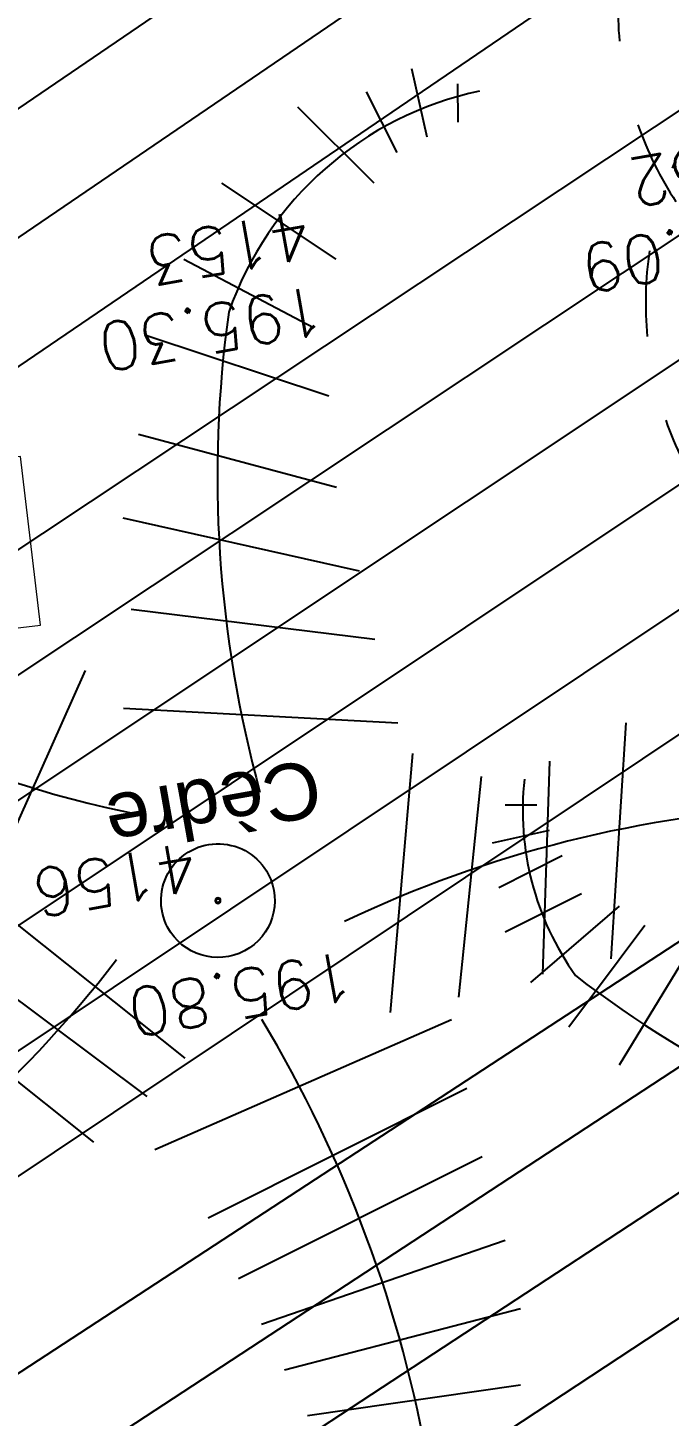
# Model space of a CAD drawing. Extents: x -2313930 to 3286427, y -3858277 to 2572692.
# Drawn here: x 509801 to 514311, y -362732 to -352966 of the extents above; entities that cross this region are included whole.
import ezdxf
from ezdxf.enums import TextEntityAlignment as Align

# ---------------------------------------------------------------- set-up
doc = ezdxf.new("R2010")
doc.units = 0
for name, color, linetype, lineweight in [('_GAZELEC-RESERVATION 2', 132, 'Continuous', 18), ('Fond topo - MOB', 252, 'Continuous', 20), ('Fond topo - P', 252, 'Continuous', 50)]:
    doc.layers.add(name, color=color, linetype=linetype, lineweight=lineweight)
for name, color, linetype, plot in [('Fond topo - N', 252, 'Continuous', False), ('Fond topo - NCACHE', 252, 'Continuous', False), ('Fond topo - ZCACHE', 252, 'Continuous', False)]:
    doc.layers.add(name, color=color, linetype=linetype, plot=plot)
for name, color, linetype in [('Fond topo - VEG', 252, 'Continuous'), ('Fond topo - VEG_TXT_ESSENCE', 252, 'Continuous'), ('Fond topo - Z_500', 252, 'Continuous'), ('prlm-VRD', 2, 'Continuous'), ('SA - EBC', 252, 'Continuous'), ('SA - Talus', 252, 'Continuous')]:
    doc.layers.add(name, color=color, linetype=linetype)
doc.styles.add('2000_ARIAL', font='arial.ttf', dxfattribs={"height": 0.400000006})
doc.styles.add('SIMPLEX', font='simplex_.ttf', dxfattribs={"height": 1.25})

# ---------------------------------------------------------------- blocks, each defined once
blk = doc.blocks.new('MENSURA_TALSYM_3')
at = {"layer": 'SA - Talus'}
for p, q in [((1841217.787676331, 5171550.108774396), (1841217.649107693, 5171550.350599815)), ((1841217.347208425, 5171549.860479077), (1841217.212804723, 5171550.106404724)), ((1841216.901723807, 5171549.621239734), (1841216.771665565, 5171549.871058661)), ((1841216.706298317, 5171548.876482395), (1841216.325869652, 5171549.644657405)), ((1841215.996461157, 5171549.17033811), (1841215.875598345, 5171549.42729302)), ((1841215.537066902, 5171548.95887026), (1841215.421034777, 5171549.219054003)), ((1841215.073423315, 5171548.756847144), (1841214.962363901, 5171549.02002498)), ((1841214.820848077, 5171548.024434443), (1841214.499772284, 5171548.830286945)), ((1841214.134177583, 5171548.381478315), (1841214.033448114, 5171548.649917071)), ((1841213.658974652, 5171548.208293597), (1841213.563581067, 5171548.478988769)), ((1841213.180320625, 5171548.044875528), (1841213.090362301, 5171548.317571533)), ((1841212.869847509, 5171547.33410312), (1841212.613984312, 5171548.165731036)), ((1841212.213475392, 5171547.747613834), (1841212.134640894, 5171548.023529018)), ((1841211.725695764, 5171547.613896497), (1841211.652527024, 5171547.891023394)), ((1841211.235287994, 5171547.490198313), (1841211.167838824, 5171547.768268048)), ((1841210.86770519, 5171546.810641528), (1841210.680773476, 5171547.655312871)), ((1841210.247424513, 5171547.273063092), (1841210.191529108, 5171547.552203836)), ((1841209.750389558, 5171547.179716655), (1841209.700304746, 5171547.458982854)), ((1841209.251567771, 5171547.096570539), (1841209.207300198, 5171547.375687949))]:
    blk.add_line(p, q, dxfattribs=at)
blk = doc.blocks.new('PTOPO')
at = {"layer": 'Fond topo - NCACHE', "style": 'SIMPLEX'}
blk.add_attdef('MAT', text='', height=0.34, dxfattribs=at).set_placement((0.09999999986030161, -0.09999999962747097), align=Align.TOP_LEFT)
at = {"layer": 'Fond topo - ZCACHE', "style": 'SIMPLEX'}
blk.add_attdef('ALT', (0.09999999986030161, 0.09999999962747097), '', height=0.34, dxfattribs=at)
blk = doc.blocks.new('VEG14')
at = {"ltscale": 2, "flags": 128}
for points in [[(0.5, 0, -1), (-0.5, 0, -1)], [(0.016, 0, -1), (-0.016, 0, -1)]]:
    blk.add_lwpolyline(points, format="xyb", close=True, dxfattribs=at)
blk = doc.blocks.new('RESINEUX')
at = {"ltscale": 2}
for p, q in [((0.325816989, 0.248851468), (0.345816302, 0.168854217)), ((0.365815615, 0.248851468), (0.365815615, 0.188853529)), ((0.285818364, 0.238851811), (0.325816989, 0.15885456)), ((0.395814584, 0.238851811), (0.395814584, 0.188853529)), ((0.425813553, 0.228852155), (0.415813896, 0.188853529)), ((0.245819739, 0.218852498), (0.29581802, 0.138855248)), ((0.445812866, 0.208852842), (0.435813209, 0.188853529)), ((-0.094168577, 0.128855591), (0.035826955, 0.18885353)), ((-0.08416892100000001, 0.08885696600000001), (0.035826955, 0.148854904)), ((-0.074169264, 0.058857997), (0.05582626800000001, 0.118855935)), ((0.06582592400000001, 0.118855935), (0.155822831, 0.008859715)), ((-0.124167546, -0.091136848), (-0.11416789, 0.098856622)), ((-0.33416033, -0.03113891), (-0.294161704, 0.08885696600000001)), ((-0.294161704, -0.051138223), (-0.264162735, 0.08885696600000001)), ((-0.254163079, -0.06113787900000001), (-0.234163766, 0.08885696600000001)), ((-0.204164797, -0.071137536), (-0.204164797, 0.08885696600000001)), ((-0.164166172, -0.08113719200000001), (-0.164166172, 0.08885696600000001)), ((0.045826612, -0.14113513), (0.125823863, -0.001139941)), ((0.09582489300000001, -0.151134786), (0.175822144, -0.03113891)), ((0.135823519, -0.161134443), (0.225820426, -0.051138223)), ((-0.104168234, -0.06113787900000001), (0.025827299, -0.14113513)), ((0.185821801, -0.171134099), (0.265819051, -0.08113719200000001)), ((-0.11416789, -0.101136505), (-0.004171670000000001, -0.171134099)), ((0.235820082, -0.191133412), (0.315817333, -0.111136161)), ((-0.124167546, -0.151134786), (-0.014171327, -0.211132724)), ((0.275818708, -0.201133068), (0.345816302, -0.151134786)), ((-0.134167203, -0.191133412), (-0.014171327, -0.261131006)), ((0.305817677, -0.231132037), (0.375815271, -0.191133412)), ((0.335816646, -0.271130662), (0.395814584, -0.25113135)), ((0.385814927, -0.291129975), (0.345816302, -0.291129975)), ((0.345816302, -0.311129288), (0.385814927, -0.321128944)), ((0.365815615, -0.341128257), (0.345816302, -0.331128601))]:
    blk.add_line(p, q, dxfattribs=at)
for centre, major_axis, ratio, start_param, end_param in [((0.626553274, 0.375004286), (0.495806787, 0.495806787), 0.9999999999992479, 2.407115294926716, 2.808261770600389), ((0.346817063, 0.020858942), (0.141416496, 0.141416496), 0.9999999999984862, 0.2082352305735228, 0.9403659464662355), ((0.6156107310000001, -0.413017298), (-0.494244527, 0.494244527), 0.9999999999994863, 5.940864207087385, 6.402329262634387), ((-0.132308309, 0.771717634), (0.5413446150000001, 0.5413446150000001), 0.999999999999071, 3.63264165587472, 4.003214602841574), ((0, 0), (-0.001131371, 0.001131371), 0.99999999997417, 3.926990817000156, 7.06858347058995), ((0, 0), (-0.001131371, 0.001131371), 0.99999999997417, 0.7853981634103633, 3.926990817000156), ((-0.091248273, -0.737988308), (0.495574425, 0.495574425), 0.9999999999996342, 0.1822567691657557, 0.5883250715815413), ((-0.744748968, -0.046828497), (-0.4953887950000001, 0.4953887950000001), 0.9999999999996526, 3.509030027783859, 3.906773112117224), ((0.162823386, -0.300130027), (-0.141416496, 0.141416496), 0.9999999999997603, 3.670881203304562, 4.697745667496582)]:
    blk.add_ellipse(centre, major_axis=major_axis, ratio=ratio, start_param=start_param, end_param=end_param, dxfattribs=at)
blk = doc.blocks.new('VEG12A')
at = {"ltscale": 2}
for p, q in [((0.01815258799999997, 0.057406781), (0.100441039, 0.47293725)), ((0.05749608, 0.253444298), (0.145517598, 0.414706841)), ((0.037902722, 0.15845596), (-0.06593155700000003, 0.344147082)), ((-0.158788295, 0.086017079), (-0.245985314, 0.284587218)), ((0.04981112299999996, 0.033821695), (0.391570728, 0.285894318)), ((0.143890955, 0.107467204), (0.230033352, 0.253971609)), ((0.2917471699999999, 0.208620217), (0.392372872, 0.233301274)), ((-0.05229389700000003, 0.02983962500000001), (-0.383643778, 0.204631851)), ((-0.25001839, 0.135126714), (-0.3755999820000001, 0.091127132)), ((0.122915307, -0.02992704099999999), (0.317230371, 0.05540147100000001)), ((0.057557527, -0.01766878999999999), (0.411943876, -0.08413611500000001)), ((-0.05265807700000003, -0.029192154), (-0.412380265, -0.256628677)), ((-0.09359106700000003, -0.049762263), (-0.2956446150000001, -0.04653133200000001)), ((0.01825986499999999, -0.057372749), (0.107637982, -0.4128258760000001)), ((0.184132294, -0.04763066399999999), (0.323120213, -0.192805613)), ((-0.151821475, -0.09483882200000002), (-0.2999525240000001, -0.315936062)), ((0.02259491799999996, -0.07955337300000001), (0.001649748999999978, -0.36183712)), ((0.05371548199999998, -0.188497704), (0.197263789, -0.356749422))]:
    blk.add_line(p, q, dxfattribs=at)
for start, end in [(90, 103.8461539085843), (62.30769199853572, 76.15384597947835), (117.6923078993823, 131.5384619204946), (34.61538499867542, 48.46153799321151), (145.3846149358338, 159.2307690506909), (6.923076979206323, 20.76923090842763), (173.0769230068974, 186.9230769931026), (339.2307689837768, 353.0769230207937), (200.7692310571047, 214.6153850641662), (311.5384620067885, 325.3846150013246), (228.4615380795054, 242.3076921006177), (283.8461540205217, 297.6923080014643), (256.1538460914157, 270)]:
    blk.add_arc((0, 0), 0.496982058, start, end, dxfattribs=at)
blk = doc.blocks.new('A$C1F970F0F')
at = {"layer": 'SA - EBC'}
h = blk.add_hatch(dxfattribs=at)
h.set_pattern_fill('_USER', color=256, scale=74.99999999999999, angle=-325.7236014113932, style=0, pattern_type=0)
h.set_pattern_definition([(34.27639858860678, (-277130161.1279894, -473864756.7787022), (-42.238928459823, 61.97477650275113), [])])
edge = h.paths.add_edge_path()
edge.add_line((5801.470568619522, -3162.013069131843), (4083.559282644929, -3271.123614088357))
edge.add_line((4083.559282644929, -3271.123614088356), (4014.481307725509, -3717.332461968055))
edge.add_line((4014.48130772551, -3717.332461968055), (3135.517961824245, -3810.19300101904))
edge.add_line((3135.517961824245, -3810.19300101904), (2274.245008604417, -3693.648081323564))
edge.add_line((2274.245008604417, -3693.648081323564), (1554.636776175834, -3420.099318784944))
edge.add_arc((2508.775769578408, -2315.674454232369), 1459.498372788833, 157.1868533427094, 229.1754823893534, ccw=False)
edge.add_arc((1966.013830892235, -2087.371785851423), 870.6752834691503, 94.3015183869224, 157.1868533106914, ccw=False)
edge.add_line((1900.708697991695, -1219.149067345796), (2859.239020416566, -1223.495634912559))
edge.add_arc((3100.860739749298, 1265.329539486049), 2500.526305395239, 264.4549516394795, 302.9422754293212)
edge.add_arc((4209.331858878893, -445.3369775435177), 462.1229708170858, 302.9422754305585, 376.8336969250394)
edge.add_arc((2214.122706379954, -1049.006753214115), 2546.655714682971, 16.8336969158998, 38.14703645440247)
edge.add_arc((3041.32627014761, -399.2990096244524), 1494.806919462396, 38.14703657403813, 72.97328584086019)
edge.add_line((3479.031970107599, 1029.988031775616), (2182.437305702805, 1414.38613606858))
edge.add_line((2182.437305702805, 1414.38613606858), (1056.590900019184, 1822.819186472099))
edge.add_arc((1766.412018482452, 3779.442320525911), 2081.398594438606, 212.7495497786225, 250.0603089288685, ccw=False)
edge.add_line((15.86575126143373, 2653.472571668582), (-104.0907319930869, 3091.26353710603))
edge.add_line((-104.0907319930869, 3091.26353710603), (-169.6986146466322, 3639.54836895815))
edge.add_line((-169.6986146466322, 3639.548368958149), (-35.58090533515337, 6158.014854826562))
edge.add_arc((-194.3533792400212, 7143.826589584332), 998.5156357593988, 279.1493507374978, 373.962283499627)
edge.add_arc((2392.201579171132, 7786.918955579627), 1666.786287877102, 172.6269749467245, 193.9622835974407, ccw=False)
edge.add_arc((-45.50651600643437, 8102.354993671941), 791.2455775503726, -7.373025019439765, 16.43829965925021)
edge.add_line((713.3969204091394, 8326.263765657093), (486.7428317772967, 9142.81155059313))
edge.add_line((486.7428317772967, 9142.811550593131), (1338.845530021721, 9564.23852196786))
edge.add_line((1338.845530021721, 9564.23852196786), (1632.623584095551, 8945.24637913095))
edge.add_line((1632.623584095551, 8945.246379130947), (1394.029444699765, 8829.874494032001))
edge.add_line((1394.029444699765, 8829.874494032001), (1731.997733793977, 8131.230781666551))
edge.add_arc((1233.216649704336, 7889.945865525577), 554.0766919865823, -19.640967550384175, 25.815335324856676, ccw=False)
edge.add_line((1755.055695752756, 7703.706797235046), (1558.214479468655, 6807.520788570679))
edge.add_line((1558.214479468655, 6807.52078857068), (1570.021725572625, 6609.158708993335))
edge.add_line((1570.021725572625, 6609.158708993335), (1852.913141606868, 5734.125706863067))
edge.add_line((1852.913141606869, 5734.125706863067), (2726.748207475315, 4020.986816292172))
edge.add_line((2726.748207475315, 4020.986816292172), (3802.352916265851, 4004.947770972833))
edge.add_arc((8355.58168857983, 5950.706307988518), 4951.552134169374, 203.138762427905, 230.8301436200186)
edge.add_arc((13583.66465597079, 12367.85935474512), 13228.79229856088, 230.8301435441083, 233.1638398044412)
edge.add_line((5652.622255943647, 1780.153648245416), (4998.697813068342, 1820.441475819727))
edge.add_line((4998.697813068342, 1820.441475819727), (4863.841220233488, 767.0816613875431))
edge.add_line((4863.841220233488, 767.0816613875434), (5595.355488733695, 631.185878681516))
edge.add_line((5595.355488733695, 631.1858786815158), (5852.747939948536, -2020.707044821664))
edge.add_line((5852.747939948536, -2020.707044821665), (5881.394298709887, -2966.563612924887))
edge.add_line((5881.394298709887, -2966.563612924887), (5801.470568619523, -3162.013069131842))
at = {"layer": 'Fond topo - MOB', "ltscale": 2, "flags": 128}
blk.add_lwpolyline([(3490.660789148063, -1660.434720751963), (3476.511334505455, -1541.898218623651), (3434.807396976094, -1546.876330652784), (3448.956851584042, -1665.412832964107)], close=True, dxfattribs=at)
at = {"layer": 'Fond topo - P', "ltscale": 2}
ref = blk.add_blockref('PTOPO', (4034.098460945171, -1354.567106545172), dxfattribs=dict(at, xscale=99.99999999999994, yscale=99.99999999999994, zscale=99.99999999999994, rotation=190.0656205306617))
ref.add_attrib('MAT', '4152', dxfattribs={"layer": 'Fond topo - N', "color": 0, "ltscale": 2, "height": 33.99999999999999, "rotation": 190.0656204987762, "style": 'SIMPLEX'}).set_placement((4022.504619113271, -1346.468783794813), align=Align.TOP_LEFT)
ref.add_attrib('ALT', '195.09', (4026.000138199144, -1366.160948354195), dxfattribs={"layer": 'Fond topo - Z_500', "color": 0, "ltscale": 2, "height": 33.99999999999999, "rotation": 190.0656204987762, "style": 'SIMPLEX'})
ref = blk.add_blockref('PTOPO', (3695.138628874724, -1409.692282917705), dxfattribs=dict(at, xscale=99.99999999999994, yscale=99.99999999999994, zscale=99.99999999999994, rotation=190.0656205306617))
ref.add_attrib('MAT', '4153', dxfattribs={"layer": 'Fond topo - N', "color": 0, "ltscale": 2, "height": 33.99999999999999, "rotation": 190.0656204987762, "style": 'SIMPLEX'}).set_placement((3683.544787042824, -1401.593960167346), align=Align.TOP_LEFT)
ref.add_attrib('ALT', '195.30', (3687.040306128697, -1421.286124726728), dxfattribs={"layer": 'Fond topo - Z_500', "color": 0, "ltscale": 2, "height": 33.99999999999999, "rotation": 190.0656204987762, "style": 'SIMPLEX'})
ref = blk.add_blockref('PTOPO', (3615.387815811137, -1854.266684506988), dxfattribs=dict(at, xscale=99.99999999999994, yscale=99.99999999999994, zscale=99.99999999999994, rotation=190.0656205306617))
ref.add_attrib('MAT', '4156', dxfattribs={"layer": 'Fond topo - N', "color": 0, "ltscale": 2, "height": 33.99999999999999, "rotation": 190.0656204987762, "style": 'SIMPLEX'}).set_placement((3603.793974002114, -1846.168361760961), align=Align.TOP_LEFT)
ref.add_attrib('ALT', '195.80', (3707.765300683208, -1889.279050362536), dxfattribs={"layer": 'Fond topo - Z_500', "color": 0, "ltscale": 2, "height": 33.99999999999999, "rotation": 190.0656204987762, "style": 'SIMPLEX'})
at = {"layer": 'Fond topo - VEG', "ltscale": 2, "zscale": 99.99999999999997}
for name, p, xscale, yscale, rotation in [('VEG12A', (4182.629222765855, -1018.623433733189), 503.1999999999997, 503.1999999999997, 192.432705982593), ('VEG12A', (4146.635121875818, -1225.828367136192), 503.1999999999997, 503.1999999999997, 192.432705982593), ('RESINEUX', (3615.387815811137, -1854.266684506988), 1196.73373607391, 1196.73373607391, 116.6488402594871), ('VEG12A', (4166.18206192523, -1433.561313235839), 503.1999999999997, 503.1999999999997, 192.432705982593), ('RESINEUX', (4202.822529923456, -2090.896915756813), 997.2781133949251, 997.2781133949251, 116.6488402594871), ('VEG14', (3615.387815811137, -1854.266684506988), 80, 80, 207.8417380991697)]:
    blk.add_blockref(name, p, dxfattribs=dict(at, xscale=xscale, yscale=yscale, rotation=rotation))
at = {"layer": 'SA - Talus', "xscale": 99.99999999999999, "yscale": 99.99999999999999, "zscale": 99.99999999999999, "rotation": 349.2763985886067}
blk.add_blockref('MENSURA_TALSYM_3', (-277130161.1279894, -473864756.7787022), dxfattribs=at)
at = {"layer": 'Fond topo - VEG_TXT_ESSENCE', "style": '2000_ARIAL'}
blk.add_text('Cèdre', height=39.99999999999999, rotation=190.0656205035111, dxfattribs=at).set_placement((3683.809982833881, -1754.492250880669))

msp = doc.modelspace()

# ---------------------------------------------------------------- linework, layer by layer
at = {"layer": '_GAZELEC-RESERVATION 2'}
msp.add_circle((486248.4803309143, -227485.9628347494), 2800178.148749841, dxfattribs=at)

# ---------------------------------------------------------------- block references
at = {"layer": 'prlm-VRD', "xscale": 10, "yscale": 10, "zscale": 10}
msp.add_blockref('A$C1F970F0F', (474984.297679401, -340562.691042779), dxfattribs=at)

doc.saveas('drawing.dxf')
